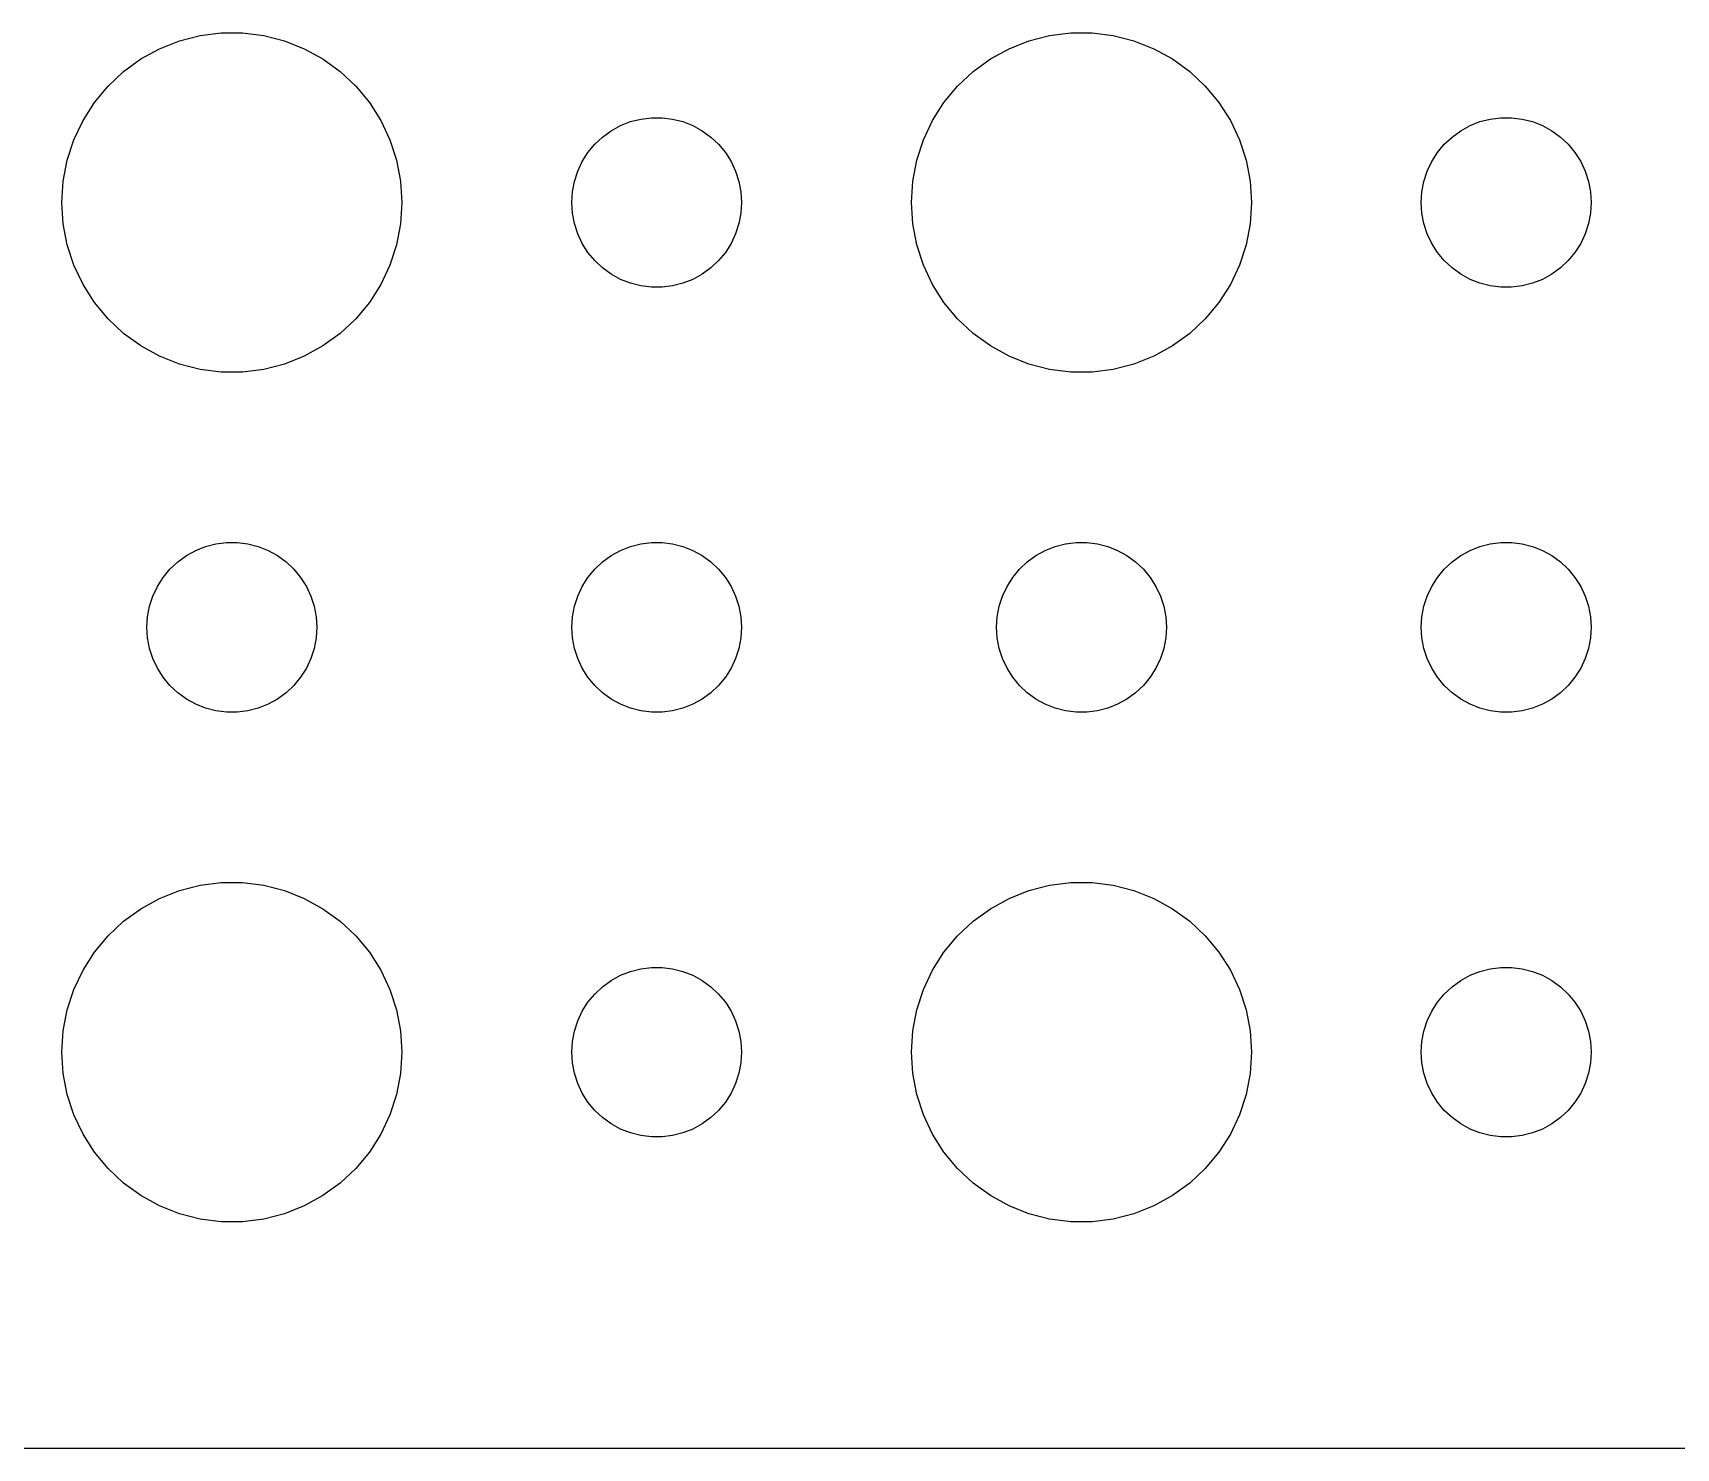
# Model space of a CAD drawing. Header units: metres. Extents: x -112 to 112, y -104 to 104.
# Drawn here: x -33.51 to -4.5, y -104.49 to -79.51 of the extents above; entities that cross this region are included whole.
import ezdxf

# ---------------------------------------------------------------- set-up
doc = ezdxf.new("R2010")
doc.units = ezdxf.units.M

msp = doc.modelspace()

# ---------------------------------------------------------------- linework, layer by layer
for p, q in [((-31.6075, -79.967), (-31.2773, -79.7855)), ((-31.2773, -79.7855), (-30.927, -79.6468)), ((-30.927, -79.6468), (-30.5621, -79.5531)), ((-30.5621, -79.5531), (-30.1884, -79.5059)), ((-30.1884, -79.5059), (-29.8116, -79.5059)), ((-29.8116, -79.5059), (-29.4379, -79.5531)), ((-29.4379, -79.5531), (-29.0729, -79.6468)), ((-29.0729, -79.6468), (-28.7227, -79.7855)), ((-28.7227, -79.7855), (-28.3925, -79.967)), ((-16.6075, -79.967), (-16.2773, -79.7855)), ((-16.2773, -79.7855), (-15.927, -79.6468)), ((-15.927, -79.6468), (-15.5621, -79.5531)), ((-15.5621, -79.5531), (-15.1884, -79.5059)), ((-15.1884, -79.5059), (-14.8116, -79.5059)), ((-14.8116, -79.5059), (-14.4379, -79.5531)), ((-14.4379, -79.5531), (-14.0729, -79.6468)), ((-14.0729, -79.6468), (-13.7227, -79.7855)), ((-13.7227, -79.7855), (-13.3925, -79.967)), ((-31.9123, -80.1885), (-31.6075, -79.967)), ((-28.3925, -79.967), (-28.0877, -80.1885)), ((-16.9123, -80.1885), (-16.6075, -79.967)), ((-13.3925, -79.967), (-13.0877, -80.1885)), ((-32.1869, -80.4464), (-31.9123, -80.1885)), ((-28.0877, -80.1885), (-27.8131, -80.4464)), ((-17.1869, -80.4464), (-16.9123, -80.1885)), ((-13.0877, -80.1885), (-12.8131, -80.4464)), ((-32.427, -80.7366), (-32.1869, -80.4464)), ((-27.8131, -80.4464), (-27.5729, -80.7366)), ((-17.427, -80.7366), (-17.1869, -80.4464)), ((-12.8131, -80.4464), (-12.5729, -80.7366)), ((-32.6289, -81.0547), (-32.427, -80.7366)), ((-27.5729, -80.7366), (-27.3711, -81.0547)), ((-17.6289, -81.0547), (-17.427, -80.7366)), ((-12.5729, -80.7366), (-12.3711, -81.0547)), ((-32.7893, -81.3956), (-32.6289, -81.0547)), ((-27.3711, -81.0547), (-27.2107, -81.3956)), ((-23.4561, -81.3442), (-23.3037, -81.2335)), ((-23.3037, -81.2335), (-23.1387, -81.1428)), ((-23.1387, -81.1428), (-22.9635, -81.0734)), ((-22.9635, -81.0734), (-22.7811, -81.0266)), ((-22.7811, -81.0266), (-22.5942, -81.003)), ((-22.5942, -81.003), (-22.4058, -81.003)), ((-22.4058, -81.003), (-22.2189, -81.0266)), ((-22.2189, -81.0266), (-22.0365, -81.0734)), ((-22.0365, -81.0734), (-21.8613, -81.1428)), ((-21.8613, -81.1428), (-21.6963, -81.2335)), ((-21.6963, -81.2335), (-21.5439, -81.3442)), ((-17.7893, -81.3956), (-17.6289, -81.0547)), ((-12.3711, -81.0547), (-12.2107, -81.3956)), ((-8.45613, -81.3442), (-8.30373, -81.2335)), ((-8.30373, -81.2335), (-8.13866, -81.1428)), ((-8.13866, -81.1428), (-7.96352, -81.0734)), ((-7.96352, -81.0734), (-7.78107, -81.0266)), ((-7.78107, -81.0266), (-7.59418, -81.003)), ((-7.59418, -81.003), (-7.40581, -81.003)), ((-7.40581, -81.003), (-7.21892, -81.0266)), ((-7.21892, -81.0266), (-7.03647, -81.0734)), ((-7.03647, -81.0734), (-6.86133, -81.1428)), ((-6.86133, -81.1428), (-6.69626, -81.2335)), ((-6.69626, -81.2335), (-6.54385, -81.3442)), ((-32.9057, -81.7539), (-32.7893, -81.3956)), ((-27.2107, -81.3956), (-27.0942, -81.7539)), ((-23.7135, -81.6183), (-23.5934, -81.4732)), ((-23.5934, -81.4732), (-23.4561, -81.3442)), ((-21.5439, -81.3442), (-21.4065, -81.4732)), ((-21.4065, -81.4732), (-21.2865, -81.6183)), ((-17.9057, -81.7539), (-17.7893, -81.3956)), ((-12.2107, -81.3956), (-12.0942, -81.7539)), ((-8.71352, -81.6183), (-8.59344, -81.4732)), ((-8.59344, -81.4732), (-8.45613, -81.3442)), ((-6.54385, -81.3442), (-6.40654, -81.4732)), ((-6.40654, -81.4732), (-6.28647, -81.6183)), ((-32.9763, -82.124), (-32.9057, -81.7539)), ((-27.0942, -81.7539), (-27.0237, -82.124)), ((-23.8947, -81.9478), (-23.8145, -81.7774)), ((-23.8145, -81.7774), (-23.7135, -81.6183)), ((-21.2865, -81.6183), (-21.1855, -81.7774)), ((-21.1855, -81.7774), (-21.1053, -81.9478)), ((-17.9763, -82.124), (-17.9057, -81.7539)), ((-12.0942, -81.7539), (-12.0237, -82.124)), ((-8.89465, -81.9478), (-8.81445, -81.7774)), ((-8.81445, -81.7774), (-8.71352, -81.6183)), ((-6.28647, -81.6183), (-6.18553, -81.7774)), ((-6.18553, -81.7774), (-6.10533, -81.9478)), ((-23.9529, -82.127), (-23.8947, -81.9478)), ((-21.1053, -81.9478), (-21.0471, -82.127)), ((-8.95287, -82.127), (-8.89465, -81.9478)), ((-6.10533, -81.9478), (-6.04712, -82.127)), ((-33, -82.5), (-32.9763, -82.124)), ((-27.0237, -82.124), (-27, -82.5)), ((-24, -82.5), (-23.9882, -82.312)), ((-23.9882, -82.312), (-23.9529, -82.127)), ((-21.0471, -82.127), (-21.0118, -82.312)), ((-21.0118, -82.312), (-21, -82.5)), ((-18, -82.5), (-17.9763, -82.124)), ((-12.0237, -82.124), (-12, -82.5)), ((-9, -82.5), (-8.98816, -82.312)), ((-8.98816, -82.312), (-8.95287, -82.127)), ((-6.04712, -82.127), (-6.01183, -82.312)), ((-6.01183, -82.312), (-6, -82.5)), ((-32.9763, -82.876), (-33, -82.5)), ((-27, -82.5), (-27.0237, -82.876)), ((-23.9882, -82.688), (-24, -82.5)), ((-23.9529, -82.873), (-23.9882, -82.688)), ((-21.0118, -82.688), (-21.0471, -82.873)), ((-21, -82.5), (-21.0118, -82.688)), ((-17.9763, -82.876), (-18, -82.5)), ((-12, -82.5), (-12.0237, -82.876)), ((-8.98816, -82.688), (-9, -82.5)), ((-8.95287, -82.873), (-8.98816, -82.688)), ((-6.01183, -82.688), (-6.04712, -82.873)), ((-6, -82.5), (-6.01183, -82.688)), ((-32.9057, -83.2461), (-32.9763, -82.876)), ((-27.0237, -82.876), (-27.0942, -83.2461)), ((-23.8947, -83.0522), (-23.9529, -82.873)), ((-21.0471, -82.873), (-21.1053, -83.0522)), ((-17.9057, -83.2461), (-17.9763, -82.876)), ((-12.0237, -82.876), (-12.0942, -83.2461)), ((-8.89465, -83.0522), (-8.95287, -82.873)), ((-6.04712, -82.873), (-6.10533, -83.0522)), ((-32.7893, -83.6044), (-32.9057, -83.2461)), ((-27.0942, -83.2461), (-27.2107, -83.6044)), ((-23.8145, -83.2226), (-23.8947, -83.0522)), ((-23.7135, -83.3817), (-23.8145, -83.2226)), ((-21.1855, -83.2226), (-21.2865, -83.3817)), ((-21.1053, -83.0522), (-21.1855, -83.2226)), ((-17.7893, -83.6044), (-17.9057, -83.2461)), ((-12.0942, -83.2461), (-12.2107, -83.6044)), ((-8.81445, -83.2226), (-8.89465, -83.0522)), ((-8.71352, -83.3817), (-8.81445, -83.2226)), ((-6.18553, -83.2226), (-6.28647, -83.3817)), ((-6.10533, -83.0522), (-6.18553, -83.2226)), ((-23.5934, -83.5268), (-23.7135, -83.3817)), ((-23.4561, -83.6558), (-23.5934, -83.5268)), ((-21.4065, -83.5268), (-21.5439, -83.6558)), ((-21.2865, -83.3817), (-21.4065, -83.5268)), ((-8.59344, -83.5268), (-8.71352, -83.3817)), ((-8.45613, -83.6558), (-8.59344, -83.5268)), ((-6.40654, -83.5268), (-6.54385, -83.6558)), ((-6.28647, -83.3817), (-6.40654, -83.5268)), ((-32.6289, -83.9453), (-32.7893, -83.6044)), ((-27.2107, -83.6044), (-27.3711, -83.9453)), ((-23.3037, -83.7665), (-23.4561, -83.6558)), ((-23.1387, -83.8572), (-23.3037, -83.7665)), ((-21.6963, -83.7665), (-21.8613, -83.8572)), ((-21.5439, -83.6558), (-21.6963, -83.7665)), ((-17.6289, -83.9453), (-17.7893, -83.6044)), ((-12.2107, -83.6044), (-12.3711, -83.9453)), ((-8.30373, -83.7665), (-8.45613, -83.6558)), ((-8.13866, -83.8572), (-8.30373, -83.7665)), ((-6.69626, -83.7665), (-6.86133, -83.8572)), ((-6.54385, -83.6558), (-6.69626, -83.7665)), ((-32.427, -84.2634), (-32.6289, -83.9453)), ((-27.3711, -83.9453), (-27.5729, -84.2634)), ((-22.9635, -83.9266), (-23.1387, -83.8572)), ((-22.7811, -83.9734), (-22.9635, -83.9266)), ((-22.5942, -83.997), (-22.7811, -83.9734)), ((-22.4058, -83.997), (-22.5942, -83.997)), ((-22.2189, -83.9734), (-22.4058, -83.997)), ((-22.0365, -83.9266), (-22.2189, -83.9734)), ((-21.8613, -83.8572), (-22.0365, -83.9266)), ((-17.427, -84.2634), (-17.6289, -83.9453)), ((-12.3711, -83.9453), (-12.5729, -84.2634)), ((-7.96352, -83.9266), (-8.13866, -83.8572)), ((-7.78107, -83.9734), (-7.96352, -83.9266)), ((-7.59418, -83.997), (-7.78107, -83.9734)), ((-7.40581, -83.997), (-7.59418, -83.997)), ((-7.21892, -83.9734), (-7.40581, -83.997)), ((-7.03647, -83.9266), (-7.21892, -83.9734)), ((-6.86133, -83.8572), (-7.03647, -83.9266)), ((-32.1869, -84.5536), (-32.427, -84.2634)), ((-27.5729, -84.2634), (-27.8131, -84.5536)), ((-17.1869, -84.5536), (-17.427, -84.2634)), ((-12.5729, -84.2634), (-12.8131, -84.5536)), ((-31.9123, -84.8115), (-32.1869, -84.5536)), ((-27.8131, -84.5536), (-28.0877, -84.8115)), ((-16.9123, -84.8115), (-17.1869, -84.5536)), ((-12.8131, -84.5536), (-13.0877, -84.8115)), ((-31.6075, -85.033), (-31.9123, -84.8115)), ((-28.0877, -84.8115), (-28.3925, -85.033)), ((-16.6075, -85.033), (-16.9123, -84.8115)), ((-13.0877, -84.8115), (-13.3925, -85.033)), ((-31.2773, -85.2145), (-31.6075, -85.033)), ((-30.927, -85.3532), (-31.2773, -85.2145)), ((-28.7227, -85.2145), (-29.0729, -85.3532)), ((-28.3925, -85.033), (-28.7227, -85.2145)), ((-16.2773, -85.2145), (-16.6075, -85.033)), ((-15.927, -85.3532), (-16.2773, -85.2145)), ((-13.7227, -85.2145), (-14.0729, -85.3532)), ((-13.3925, -85.033), (-13.7227, -85.2145)), ((-30.5621, -85.4469), (-30.927, -85.3532)), ((-30.1884, -85.4941), (-30.5621, -85.4469)), ((-29.8116, -85.4941), (-30.1884, -85.4941)), ((-29.4379, -85.4469), (-29.8116, -85.4941)), ((-29.0729, -85.3532), (-29.4379, -85.4469)), ((-15.5621, -85.4469), (-15.927, -85.3532)), ((-15.1884, -85.4941), (-15.5621, -85.4469)), ((-14.8116, -85.4941), (-15.1884, -85.4941)), ((-14.4379, -85.4469), (-14.8116, -85.4941)), ((-14.0729, -85.3532), (-14.4379, -85.4469)), ((-30.9561, -88.8442), (-30.8037, -88.7335)), ((-30.8037, -88.7335), (-30.6387, -88.6428)), ((-30.6387, -88.6428), (-30.4635, -88.5734)), ((-30.4635, -88.5734), (-30.2811, -88.5266)), ((-30.2811, -88.5266), (-30.0942, -88.503)), ((-30.0942, -88.503), (-29.9058, -88.503)), ((-29.9058, -88.503), (-29.7189, -88.5266)), ((-29.7189, -88.5266), (-29.5365, -88.5734)), ((-29.5365, -88.5734), (-29.3613, -88.6428)), ((-29.3613, -88.6428), (-29.1963, -88.7335)), ((-29.1963, -88.7335), (-29.0439, -88.8442)), ((-23.4561, -88.8442), (-23.3037, -88.7335)), ((-23.3037, -88.7335), (-23.1387, -88.6428)), ((-23.1387, -88.6428), (-22.9635, -88.5734)), ((-22.9635, -88.5734), (-22.7811, -88.5266)), ((-22.7811, -88.5266), (-22.5942, -88.503)), ((-22.5942, -88.503), (-22.4058, -88.503)), ((-22.4058, -88.503), (-22.2189, -88.5266)), ((-22.2189, -88.5266), (-22.0365, -88.5734)), ((-22.0365, -88.5734), (-21.8613, -88.6428)), ((-21.8613, -88.6428), (-21.6963, -88.7335)), ((-21.6963, -88.7335), (-21.5439, -88.8442)), ((-15.9561, -88.8442), (-15.8037, -88.7335)), ((-15.8037, -88.7335), (-15.6387, -88.6428)), ((-15.6387, -88.6428), (-15.4635, -88.5734)), ((-15.4635, -88.5734), (-15.2811, -88.5266)), ((-15.2811, -88.5266), (-15.0942, -88.503)), ((-15.0942, -88.503), (-14.9058, -88.503)), ((-14.9058, -88.503), (-14.7189, -88.5266)), ((-14.7189, -88.5266), (-14.5365, -88.5734)), ((-14.5365, -88.5734), (-14.3613, -88.6428)), ((-14.3613, -88.6428), (-14.1963, -88.7335)), ((-14.1963, -88.7335), (-14.0439, -88.8442)), ((-8.45613, -88.8442), (-8.30373, -88.7335)), ((-8.30373, -88.7335), (-8.13866, -88.6428)), ((-8.13866, -88.6428), (-7.96352, -88.5734)), ((-7.96352, -88.5734), (-7.78107, -88.5266)), ((-7.78107, -88.5266), (-7.59418, -88.503)), ((-7.59418, -88.503), (-7.40581, -88.503)), ((-7.40581, -88.503), (-7.21892, -88.5266)), ((-7.21892, -88.5266), (-7.03647, -88.5734)), ((-7.03647, -88.5734), (-6.86133, -88.6428)), ((-6.86133, -88.6428), (-6.69626, -88.7335)), ((-6.69626, -88.7335), (-6.54385, -88.8442)), ((-31.2135, -89.1183), (-31.0934, -88.9732)), ((-31.0934, -88.9732), (-30.9561, -88.8442)), ((-29.0439, -88.8442), (-28.9065, -88.9732)), ((-28.9065, -88.9732), (-28.7865, -89.1183)), ((-23.7135, -89.1183), (-23.5934, -88.9732)), ((-23.5934, -88.9732), (-23.4561, -88.8442)), ((-21.5439, -88.8442), (-21.4065, -88.9732)), ((-21.4065, -88.9732), (-21.2865, -89.1183)), ((-16.2135, -89.1183), (-16.0934, -88.9732)), ((-16.0934, -88.9732), (-15.9561, -88.8442)), ((-14.0439, -88.8442), (-13.9065, -88.9732)), ((-13.9065, -88.9732), (-13.7865, -89.1183)), ((-8.71352, -89.1183), (-8.59344, -88.9732)), ((-8.59344, -88.9732), (-8.45613, -88.8442)), ((-6.54385, -88.8442), (-6.40654, -88.9732)), ((-6.40654, -88.9732), (-6.28647, -89.1183)), ((-31.3947, -89.4478), (-31.3145, -89.2774)), ((-31.3145, -89.2774), (-31.2135, -89.1183)), ((-28.7865, -89.1183), (-28.6855, -89.2774)), ((-28.6855, -89.2774), (-28.6053, -89.4478)), ((-23.8947, -89.4478), (-23.8145, -89.2774)), ((-23.8145, -89.2774), (-23.7135, -89.1183)), ((-21.2865, -89.1183), (-21.1855, -89.2774)), ((-21.1855, -89.2774), (-21.1053, -89.4478)), ((-16.3947, -89.4478), (-16.3145, -89.2774)), ((-16.3145, -89.2774), (-16.2135, -89.1183)), ((-13.7865, -89.1183), (-13.6855, -89.2774)), ((-13.6855, -89.2774), (-13.6053, -89.4478)), ((-8.89465, -89.4478), (-8.81445, -89.2774)), ((-8.81445, -89.2774), (-8.71352, -89.1183)), ((-6.28647, -89.1183), (-6.18553, -89.2774)), ((-6.18553, -89.2774), (-6.10533, -89.4478)), ((-31.4882, -89.812), (-31.4529, -89.627)), ((-31.4529, -89.627), (-31.3947, -89.4478)), ((-28.6053, -89.4478), (-28.5471, -89.627)), ((-28.5471, -89.627), (-28.5118, -89.812)), ((-23.9882, -89.812), (-23.9529, -89.627)), ((-23.9529, -89.627), (-23.8947, -89.4478)), ((-21.1053, -89.4478), (-21.0471, -89.627)), ((-21.0471, -89.627), (-21.0118, -89.812)), ((-16.4882, -89.812), (-16.4529, -89.627)), ((-16.4529, -89.627), (-16.3947, -89.4478)), ((-13.6053, -89.4478), (-13.5471, -89.627)), ((-13.5471, -89.627), (-13.5118, -89.812)), ((-8.98816, -89.812), (-8.95287, -89.627)), ((-8.95287, -89.627), (-8.89465, -89.4478)), ((-6.10533, -89.4478), (-6.04712, -89.627)), ((-6.04712, -89.627), (-6.01183, -89.812)), ((-31.5, -90), (-31.4882, -89.812)), ((-28.5118, -89.812), (-28.5, -90)), ((-24, -90), (-23.9882, -89.812)), ((-21.0118, -89.812), (-21, -90)), ((-16.5, -90), (-16.4882, -89.812)), ((-13.5118, -89.812), (-13.5, -90)), ((-9, -90), (-8.98816, -89.812)), ((-6.01183, -89.812), (-6, -90)), ((-31.4882, -90.188), (-31.5, -90)), ((-31.4529, -90.373), (-31.4882, -90.188)), ((-28.5118, -90.188), (-28.5471, -90.373)), ((-28.5, -90), (-28.5118, -90.188)), ((-23.9882, -90.188), (-24, -90)), ((-23.9529, -90.373), (-23.9882, -90.188)), ((-21.0118, -90.188), (-21.0471, -90.373)), ((-21, -90), (-21.0118, -90.188)), ((-16.4882, -90.188), (-16.5, -90)), ((-16.4529, -90.373), (-16.4882, -90.188)), ((-13.5118, -90.188), (-13.5471, -90.373)), ((-13.5, -90), (-13.5118, -90.188)), ((-8.98816, -90.188), (-9, -90)), ((-8.95287, -90.373), (-8.98816, -90.188)), ((-6.01183, -90.188), (-6.04712, -90.373)), ((-6, -90), (-6.01183, -90.188)), ((-31.3947, -90.5522), (-31.4529, -90.373)), ((-28.5471, -90.373), (-28.6053, -90.5522)), ((-23.8947, -90.5522), (-23.9529, -90.373)), ((-21.0471, -90.373), (-21.1053, -90.5522)), ((-16.3947, -90.5522), (-16.4529, -90.373)), ((-13.5471, -90.373), (-13.6053, -90.5522)), ((-8.89465, -90.5522), (-8.95287, -90.373)), ((-6.04712, -90.373), (-6.10533, -90.5522)), ((-31.3145, -90.7226), (-31.3947, -90.5522)), ((-31.2135, -90.8817), (-31.3145, -90.7226)), ((-28.6855, -90.7226), (-28.7865, -90.8817)), ((-28.6053, -90.5522), (-28.6855, -90.7226)), ((-23.8145, -90.7226), (-23.8947, -90.5522)), ((-23.7135, -90.8817), (-23.8145, -90.7226)), ((-21.1855, -90.7226), (-21.2865, -90.8817)), ((-21.1053, -90.5522), (-21.1855, -90.7226)), ((-16.3145, -90.7226), (-16.3947, -90.5522)), ((-16.2135, -90.8817), (-16.3145, -90.7226)), ((-13.6855, -90.7226), (-13.7865, -90.8817)), ((-13.6053, -90.5522), (-13.6855, -90.7226)), ((-8.81445, -90.7226), (-8.89465, -90.5522)), ((-8.71352, -90.8817), (-8.81445, -90.7226)), ((-6.18553, -90.7226), (-6.28647, -90.8817)), ((-6.10533, -90.5522), (-6.18553, -90.7226)), ((-31.0934, -91.0268), (-31.2135, -90.8817)), ((-30.9561, -91.1558), (-31.0934, -91.0268)), ((-28.9065, -91.0268), (-29.0439, -91.1558)), ((-28.7865, -90.8817), (-28.9065, -91.0268)), ((-23.5934, -91.0268), (-23.7135, -90.8817)), ((-23.4561, -91.1558), (-23.5934, -91.0268)), ((-21.4065, -91.0268), (-21.5439, -91.1558)), ((-21.2865, -90.8817), (-21.4065, -91.0268)), ((-16.0934, -91.0268), (-16.2135, -90.8817)), ((-15.9561, -91.1558), (-16.0934, -91.0268)), ((-13.9065, -91.0268), (-14.0439, -91.1558)), ((-13.7865, -90.8817), (-13.9065, -91.0268)), ((-8.59344, -91.0268), (-8.71352, -90.8817)), ((-8.45613, -91.1558), (-8.59344, -91.0268)), ((-6.40654, -91.0268), (-6.54385, -91.1558)), ((-6.28647, -90.8817), (-6.40654, -91.0268)), ((-30.8037, -91.2665), (-30.9561, -91.1558)), ((-30.6387, -91.3572), (-30.8037, -91.2665)), ((-30.4635, -91.4266), (-30.6387, -91.3572)), ((-29.3613, -91.3572), (-29.5365, -91.4266)), ((-29.1963, -91.2665), (-29.3613, -91.3572)), ((-29.0439, -91.1558), (-29.1963, -91.2665)), ((-23.3037, -91.2665), (-23.4561, -91.1558)), ((-23.1387, -91.3572), (-23.3037, -91.2665)), ((-22.9635, -91.4266), (-23.1387, -91.3572)), ((-21.8613, -91.3572), (-22.0365, -91.4266)), ((-21.6963, -91.2665), (-21.8613, -91.3572)), ((-21.5439, -91.1558), (-21.6963, -91.2665)), ((-15.8037, -91.2665), (-15.9561, -91.1558)), ((-15.6387, -91.3572), (-15.8037, -91.2665)), ((-15.4635, -91.4266), (-15.6387, -91.3572)), ((-14.3613, -91.3572), (-14.5365, -91.4266)), ((-14.1963, -91.2665), (-14.3613, -91.3572)), ((-14.0439, -91.1558), (-14.1963, -91.2665)), ((-8.30373, -91.2665), (-8.45613, -91.1558)), ((-8.13866, -91.3572), (-8.30373, -91.2665)), ((-7.96352, -91.4266), (-8.13866, -91.3572)), ((-6.86133, -91.3572), (-7.03647, -91.4266)), ((-6.69626, -91.2665), (-6.86133, -91.3572)), ((-6.54385, -91.1558), (-6.69626, -91.2665)), ((-30.2811, -91.4734), (-30.4635, -91.4266)), ((-30.0942, -91.497), (-30.2811, -91.4734)), ((-29.9058, -91.497), (-30.0942, -91.497)), ((-29.7189, -91.4734), (-29.9058, -91.497)), ((-29.5365, -91.4266), (-29.7189, -91.4734)), ((-22.7811, -91.4734), (-22.9635, -91.4266)), ((-22.5942, -91.497), (-22.7811, -91.4734)), ((-22.4058, -91.497), (-22.5942, -91.497)), ((-22.2189, -91.4734), (-22.4058, -91.497)), ((-22.0365, -91.4266), (-22.2189, -91.4734)), ((-15.2811, -91.4734), (-15.4635, -91.4266)), ((-15.0942, -91.497), (-15.2811, -91.4734)), ((-14.9058, -91.497), (-15.0942, -91.497)), ((-14.7189, -91.4734), (-14.9058, -91.497)), ((-14.5365, -91.4266), (-14.7189, -91.4734)), ((-7.78107, -91.4734), (-7.96352, -91.4266)), ((-7.59418, -91.497), (-7.78107, -91.4734)), ((-7.40581, -91.497), (-7.59418, -91.497)), ((-7.21892, -91.4734), (-7.40581, -91.497)), ((-7.03647, -91.4266), (-7.21892, -91.4734)), ((-30.927, -94.6468), (-30.5621, -94.5531)), ((-30.5621, -94.5531), (-30.1884, -94.5059)), ((-30.1884, -94.5059), (-29.8116, -94.5059)), ((-29.8116, -94.5059), (-29.4379, -94.5531)), ((-29.4379, -94.5531), (-29.0729, -94.6468)), ((-15.927, -94.6468), (-15.5621, -94.5531)), ((-15.5621, -94.5531), (-15.1884, -94.5059)), ((-15.1884, -94.5059), (-14.8116, -94.5059)), ((-14.8116, -94.5059), (-14.4379, -94.5531)), ((-14.4379, -94.5531), (-14.0729, -94.6468)), ((-31.6075, -94.967), (-31.2773, -94.7855)), ((-31.2773, -94.7855), (-30.927, -94.6468)), ((-29.0729, -94.6468), (-28.7227, -94.7855)), ((-28.7227, -94.7855), (-28.3925, -94.967)), ((-16.6075, -94.967), (-16.2773, -94.7855)), ((-16.2773, -94.7855), (-15.927, -94.6468)), ((-14.0729, -94.6468), (-13.7227, -94.7855)), ((-13.7227, -94.7855), (-13.3925, -94.967)), ((-31.9123, -95.1885), (-31.6075, -94.967)), ((-28.3925, -94.967), (-28.0877, -95.1885)), ((-16.9123, -95.1885), (-16.6075, -94.967)), ((-13.3925, -94.967), (-13.0877, -95.1885)), ((-32.427, -95.7366), (-32.1869, -95.4464)), ((-32.1869, -95.4464), (-31.9123, -95.1885)), ((-28.0877, -95.1885), (-27.8131, -95.4464)), ((-27.8131, -95.4464), (-27.5729, -95.7366)), ((-17.427, -95.7366), (-17.1869, -95.4464)), ((-17.1869, -95.4464), (-16.9123, -95.1885)), ((-13.0877, -95.1885), (-12.8131, -95.4464)), ((-12.8131, -95.4464), (-12.5729, -95.7366)), ((-32.6289, -96.0547), (-32.427, -95.7366)), ((-27.5729, -95.7366), (-27.3711, -96.0547)), ((-17.6289, -96.0547), (-17.427, -95.7366)), ((-12.5729, -95.7366), (-12.3711, -96.0547)), ((-22.9635, -96.0734), (-22.7811, -96.0266)), ((-22.7811, -96.0266), (-22.5942, -96.003)), ((-22.5942, -96.003), (-22.4058, -96.003)), ((-22.4058, -96.003), (-22.2189, -96.0266)), ((-22.2189, -96.0266), (-22.0365, -96.0734)), ((-7.96352, -96.0734), (-7.78107, -96.0266)), ((-7.78107, -96.0266), (-7.59418, -96.003)), ((-7.59418, -96.003), (-7.40581, -96.003)), ((-7.40581, -96.003), (-7.21892, -96.0266)), ((-7.21892, -96.0266), (-7.03647, -96.0734)), ((-32.7893, -96.3956), (-32.6289, -96.0547)), ((-27.3711, -96.0547), (-27.2107, -96.3956)), ((-23.4561, -96.3442), (-23.3037, -96.2335)), ((-23.3037, -96.2335), (-23.1387, -96.1428)), ((-23.1387, -96.1428), (-22.9635, -96.0734)), ((-22.0365, -96.0734), (-21.8613, -96.1428)), ((-21.8613, -96.1428), (-21.6963, -96.2335)), ((-21.6963, -96.2335), (-21.5439, -96.3442)), ((-17.7893, -96.3956), (-17.6289, -96.0547)), ((-12.3711, -96.0547), (-12.2107, -96.3956)), ((-8.45613, -96.3442), (-8.30373, -96.2335)), ((-8.30373, -96.2335), (-8.13866, -96.1428)), ((-8.13866, -96.1428), (-7.96352, -96.0734)), ((-7.03647, -96.0734), (-6.86133, -96.1428)), ((-6.86133, -96.1428), (-6.69626, -96.2335)), ((-6.69626, -96.2335), (-6.54385, -96.3442)), ((-32.9057, -96.7539), (-32.7893, -96.3956)), ((-27.2107, -96.3956), (-27.0942, -96.7539)), ((-23.7135, -96.6183), (-23.5934, -96.4732)), ((-23.5934, -96.4732), (-23.4561, -96.3442)), ((-21.5439, -96.3442), (-21.4065, -96.4732)), ((-21.4065, -96.4732), (-21.2865, -96.6183)), ((-17.9057, -96.7539), (-17.7893, -96.3956)), ((-12.2107, -96.3956), (-12.0942, -96.7539)), ((-8.71352, -96.6183), (-8.59344, -96.4732)), ((-8.59344, -96.4732), (-8.45613, -96.3442)), ((-6.54385, -96.3442), (-6.40654, -96.4732)), ((-6.40654, -96.4732), (-6.28647, -96.6183)), ((-32.9763, -97.124), (-32.9057, -96.7539)), ((-27.0942, -96.7539), (-27.0237, -97.124)), ((-23.8947, -96.9478), (-23.8145, -96.7774)), ((-23.8145, -96.7774), (-23.7135, -96.6183)), ((-21.2865, -96.6183), (-21.1855, -96.7774)), ((-21.1855, -96.7774), (-21.1053, -96.9478)), ((-17.9763, -97.124), (-17.9057, -96.7539)), ((-12.0942, -96.7539), (-12.0237, -97.124)), ((-8.89465, -96.9478), (-8.81445, -96.7774)), ((-8.81445, -96.7774), (-8.71352, -96.6183)), ((-6.28647, -96.6183), (-6.18553, -96.7774)), ((-6.18553, -96.7774), (-6.10533, -96.9478)), ((-33, -97.5), (-32.9763, -97.124)), ((-27.0237, -97.124), (-27, -97.5)), ((-23.9882, -97.312), (-23.9529, -97.127)), ((-23.9529, -97.127), (-23.8947, -96.9478)), ((-21.1053, -96.9478), (-21.0471, -97.127)), ((-21.0471, -97.127), (-21.0118, -97.312)), ((-18, -97.5), (-17.9763, -97.124)), ((-12.0237, -97.124), (-12, -97.5)), ((-8.98816, -97.312), (-8.95287, -97.127)), ((-8.95287, -97.127), (-8.89465, -96.9478)), ((-6.10533, -96.9478), (-6.04712, -97.127)), ((-6.04712, -97.127), (-6.01183, -97.312)), ((-24, -97.5), (-23.9882, -97.312)), ((-21.0118, -97.312), (-21, -97.5)), ((-9, -97.5), (-8.98816, -97.312)), ((-6.01183, -97.312), (-6, -97.5)), ((-32.9763, -97.876), (-33, -97.5)), ((-27, -97.5), (-27.0237, -97.876)), ((-23.9882, -97.688), (-24, -97.5)), ((-23.9529, -97.873), (-23.9882, -97.688)), ((-21.0118, -97.688), (-21.0471, -97.873)), ((-21, -97.5), (-21.0118, -97.688)), ((-17.9763, -97.876), (-18, -97.5)), ((-12, -97.5), (-12.0237, -97.876)), ((-8.98816, -97.688), (-9, -97.5)), ((-8.95287, -97.873), (-8.98816, -97.688)), ((-6.01183, -97.688), (-6.04712, -97.873)), ((-6, -97.5), (-6.01183, -97.688)), ((-32.9057, -98.2461), (-32.9763, -97.876)), ((-27.0237, -97.876), (-27.0942, -98.2461)), ((-23.8947, -98.0522), (-23.9529, -97.873)), ((-23.8145, -98.2226), (-23.8947, -98.0522)), ((-21.1053, -98.0522), (-21.1855, -98.2226)), ((-21.0471, -97.873), (-21.1053, -98.0522)), ((-17.9057, -98.2461), (-17.9763, -97.876)), ((-12.0237, -97.876), (-12.0942, -98.2461)), ((-8.89465, -98.0522), (-8.95287, -97.873)), ((-8.81445, -98.2226), (-8.89465, -98.0522)), ((-6.10533, -98.0522), (-6.18553, -98.2226)), ((-6.04712, -97.873), (-6.10533, -98.0522)), ((-32.7893, -98.6044), (-32.9057, -98.2461)), ((-27.0942, -98.2461), (-27.2107, -98.6044)), ((-23.7135, -98.3817), (-23.8145, -98.2226)), ((-21.1855, -98.2226), (-21.2865, -98.3817)), ((-17.7893, -98.6044), (-17.9057, -98.2461)), ((-12.0942, -98.2461), (-12.2107, -98.6044)), ((-8.71352, -98.3817), (-8.81445, -98.2226)), ((-6.18553, -98.2226), (-6.28647, -98.3817)), ((-32.6289, -98.9453), (-32.7893, -98.6044)), ((-27.2107, -98.6044), (-27.3711, -98.9453)), ((-23.5934, -98.5268), (-23.7135, -98.3817)), ((-23.4561, -98.6558), (-23.5934, -98.5268)), ((-21.4065, -98.5268), (-21.5439, -98.6558)), ((-21.2865, -98.3817), (-21.4065, -98.5268)), ((-17.6289, -98.9453), (-17.7893, -98.6044)), ((-12.2107, -98.6044), (-12.3711, -98.9453)), ((-8.59344, -98.5268), (-8.71352, -98.3817)), ((-8.45613, -98.6558), (-8.59344, -98.5268)), ((-6.40654, -98.5268), (-6.54385, -98.6558)), ((-6.28647, -98.3817), (-6.40654, -98.5268)), ((-23.3037, -98.7665), (-23.4561, -98.6558)), ((-23.1387, -98.8572), (-23.3037, -98.7665)), ((-22.9635, -98.9266), (-23.1387, -98.8572)), ((-22.7811, -98.9734), (-22.9635, -98.9266)), ((-22.0365, -98.9266), (-22.2189, -98.9734)), ((-21.8613, -98.8572), (-22.0365, -98.9266)), ((-21.6963, -98.7665), (-21.8613, -98.8572)), ((-21.5439, -98.6558), (-21.6963, -98.7665)), ((-8.30373, -98.7665), (-8.45613, -98.6558)), ((-8.13866, -98.8572), (-8.30373, -98.7665)), ((-7.96352, -98.9266), (-8.13866, -98.8572)), ((-7.78107, -98.9734), (-7.96352, -98.9266)), ((-7.03647, -98.9266), (-7.21892, -98.9734)), ((-6.86133, -98.8572), (-7.03647, -98.9266)), ((-6.69626, -98.7665), (-6.86133, -98.8572)), ((-6.54385, -98.6558), (-6.69626, -98.7665)), ((-32.427, -99.2634), (-32.6289, -98.9453)), ((-27.3711, -98.9453), (-27.5729, -99.2634)), ((-22.5942, -98.997), (-22.7811, -98.9734)), ((-22.4058, -98.997), (-22.5942, -98.997)), ((-22.2189, -98.9734), (-22.4058, -98.997)), ((-17.427, -99.2634), (-17.6289, -98.9453)), ((-12.3711, -98.9453), (-12.5729, -99.2634)), ((-7.59418, -98.997), (-7.78107, -98.9734)), ((-7.40581, -98.997), (-7.59418, -98.997)), ((-7.21892, -98.9734), (-7.40581, -98.997)), ((-32.1869, -99.5536), (-32.427, -99.2634)), ((-27.5729, -99.2634), (-27.8131, -99.5536)), ((-17.1869, -99.5536), (-17.427, -99.2634)), ((-12.5729, -99.2634), (-12.8131, -99.5536)), ((-31.9123, -99.8115), (-32.1869, -99.5536)), ((-27.8131, -99.5536), (-28.0877, -99.8115)), ((-16.9123, -99.8115), (-17.1869, -99.5536)), ((-12.8131, -99.5536), (-13.0877, -99.8115)), ((-31.6075, -100.033), (-31.9123, -99.8115)), ((-31.2773, -100.214), (-31.6075, -100.033)), ((-28.3925, -100.033), (-28.7227, -100.214)), ((-28.0877, -99.8115), (-28.3925, -100.033)), ((-16.6075, -100.033), (-16.9123, -99.8115)), ((-16.2773, -100.214), (-16.6075, -100.033)), ((-13.3925, -100.033), (-13.7227, -100.214)), ((-13.0877, -99.8115), (-13.3925, -100.033)), ((-30.927, -100.353), (-31.2773, -100.214)), ((-30.5621, -100.447), (-30.927, -100.353)), ((-29.0729, -100.353), (-29.4379, -100.447)), ((-28.7227, -100.214), (-29.0729, -100.353)), ((-15.927, -100.353), (-16.2773, -100.214)), ((-15.5621, -100.447), (-15.927, -100.353)), ((-14.0729, -100.353), (-14.4379, -100.447)), ((-13.7227, -100.214), (-14.0729, -100.353)), ((-30.1884, -100.494), (-30.5621, -100.447)), ((-29.8116, -100.494), (-30.1884, -100.494)), ((-29.4379, -100.447), (-29.8116, -100.494)), ((-15.1884, -100.494), (-15.5621, -100.447)), ((-14.8116, -100.494), (-15.1884, -100.494)), ((-14.4379, -100.447), (-14.8116, -100.494)), ((-107.314, -104.49), (107.314, -104.49))]:
    msp.add_line(p, q)

doc.saveas('drawing.dxf')
